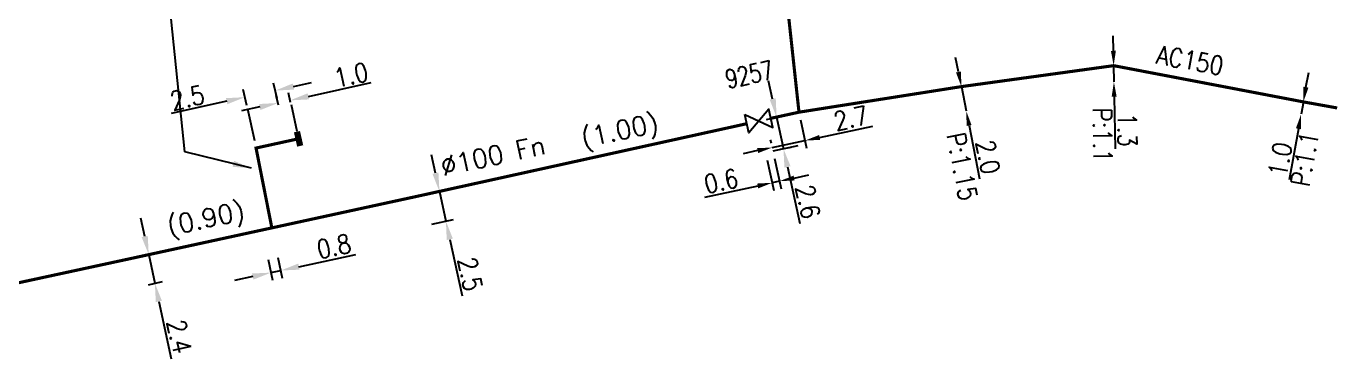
# Model space of a CAD drawing. Header units: millimetres. Extents: x 138988 to 140002, y 128990 to 130001.
# Drawn here: x 139894.6 to 140000.1, y 129578.1 to 129604.9 of the extents above; entities that cross this region are included whole.
import ezdxf
from ezdxf.enums import TextEntityAlignment as Align

# ---------------------------------------------------------------- set-up
doc = ezdxf.new("R2010")
doc.units = ezdxf.units.MM
doc.header["$PDMODE"] = 34
for name, pattern in [('L_25_AP', [2000, 1000, 1000]), ('L_25_FN', [2000, 1000, 1000]), ('L_25_PE', [2000, 1000, 1000])]:
    doc.linetypes.add(name, pattern=pattern)
doc.layers.get('0').update_dxf_attribs({"linetype": 'CONTINUOUS'})
doc.layers.get('Defpoints').update_dxf_attribs({"linetype": 'CONTINUOUS'})
doc.layers.add('L_150', color=1, linetype='CONTINUOUS')
doc.layers.add('L_300', color=7, linetype='CONTINUOUS')
doc.styles.get("Standard").update_dxf_attribs({"font": 'romans.shx', "width": 0.85})
doc.dimstyles.get("Standard").update_dxf_attribs({"dimtxt": 1.5, "dimasz": 1.2, "dimexe": 0.625, "dimexo": 0.625, "dimgap": 0.25, "dimtad": 1, "dimdec": 1, "dimzin": 0, "dimdsep": 46, "dimtxsty": 'Standard', "dimcen": -0.5, "dimadec": 0, "dimazin": 0, "dimtfac": 1, "dimtdec": 1, "dimtmove": 0, "dimatfit": 3, "dimfxl": 0, "dimtolj": 1, "dimtzin": 0, "dimarcsym": 0})

# ---------------------------------------------------------------- blocks, each defined once
blk = doc.blocks.new('*D18')
at = {"layer": 'Defpoints', "color": 0, "linetype": 'Continuous', "transparency": 16777216}
for p in [(139926.05, 129591.18), (139927.79, 129591.55), (139926.57, 129588.78)]:
    blk.add_point(p, dxfattribs=at)
at = {"layer": 'L_150', "color": 0, "linetype": 'Continuous', "lineweight": -2, "transparency": 16777216}
for p, q in [((139927.47, 129593.02), (139927.15, 129594.49)), ((139926.66, 129591.31), (139928.4, 129591.69)), ((139927.79, 129591.55), (139928.31, 129589.16)), ((139927.18, 129588.91), (139928.92, 129589.29)), ((139928.63, 129587.69), (139929.62, 129583.13))]:
    blk.add_line(p, q, dxfattribs=at)
at = {"layer": 'L_150', "color": 0, "linetype": 'Continuous', "transparency": 16777216}
for points in [[(139927.71, 129593.07), (139927.23, 129592.97), (139927.79, 129591.55)], [(139928.87, 129587.75), (139928.38, 129587.64), (139928.31, 129589.16)]]:
    blk.add_solid(points, dxfattribs=at)
at = {"layer": 'L_150', "color": 0, "linetype": 'Continuous', "transparency": 16777216, "insert": (139930.26, 129584.89), "char_height": 1.5, "attachment_point": 5, "rotation": 282.2462}
blk.add_mtext('\\A1;2.5', dxfattribs=at)
blk = doc.blocks.new('*D20')
at = {"layer": 'Defpoints', "color": 0, "linetype": 'Continuous', "transparency": 16777216}
for p in [(139903.27, 129586.21), (139904.41, 129586.45), (139903.77, 129583.91)]:
    blk.add_point(p, dxfattribs=at)
at = {"layer": 'L_150', "color": 0, "linetype": 'Continuous', "lineweight": -2, "transparency": 16777216}
for p, q in [((139904.09, 129587.92), (139903.77, 129589.39)), ((139903.88, 129586.34), (139905.02, 129586.59)), ((139904.41, 129586.45), (139904.9, 129584.16)), ((139904.38, 129584.04), (139905.51, 129584.29)), ((139905.22, 129582.69), (139906.22, 129578.07))]:
    blk.add_line(p, q, dxfattribs=at)
at = {"layer": 'L_150', "color": 0, "linetype": 'Continuous', "transparency": 16777216}
for points in [[(139904.33, 129587.97), (139903.84, 129587.87), (139904.41, 129586.45)], [(139905.47, 129582.74), (139904.98, 129582.64), (139904.9, 129584.16)]]:
    blk.add_solid(points, dxfattribs=at)
at = {"layer": 'L_150', "color": 0, "linetype": 'Continuous', "transparency": 16777216, "insert": (139906.86, 129579.86), "char_height": 1.5, "attachment_point": 5, "rotation": 282.2208}
blk.add_mtext('\\A1;2.4', dxfattribs=at)
blk = doc.blocks.new('*D22')
at = {"layer": 'Defpoints', "color": 0, "linetype": 'Continuous', "transparency": 16777216}
for p in [(139913.88, 129586.68), (139914.67, 129586.84), (139915.02, 129585.18)]:
    blk.add_point(p, dxfattribs=at)
at = {"layer": 'L_150', "color": 0, "linetype": 'Continuous', "lineweight": -2, "transparency": 16777216}
for p, q in [((139914.01, 129586.07), (139914.37, 129584.4)), ((139914.8, 129586.23), (139915.15, 129584.57)), ((139916.49, 129585.49), (139921.06, 129586.47)), ((139912.77, 129584.7), (139911.31, 129584.38)), ((139914.24, 129585.01), (139915.02, 129585.18))]:
    blk.add_line(p, q, dxfattribs=at)
at = {"layer": 'L_150', "color": 0, "linetype": 'Continuous', "transparency": 16777216}
for points in [[(139916.44, 129585.74), (139916.54, 129585.25), (139915.02, 129585.18)], [(139912.72, 129584.94), (139912.83, 129584.45), (139914.24, 129585.01)]]:
    blk.add_solid(points, dxfattribs=at)
at = {"layer": 'L_150', "color": 0, "linetype": 'Continuous', "transparency": 16777216, "insert": (139919.3, 129587.12), "char_height": 1.5, "attachment_point": 5, "rotation": 12.1002}
blk.add_mtext('\\A1;0.8', dxfattribs=at)
blk = doc.blocks.new('*D23')
at = {"layer": 'Defpoints', "color": 0, "linetype": 'Continuous', "transparency": 16777216}
for p in [(139912.14, 129599.15), (139914.86, 129598.42), (139912.42, 129597.88)]:
    blk.add_point(p, dxfattribs=at)
at = {"layer": 'L_150', "color": 0, "linetype": 'Continuous', "lineweight": -2, "transparency": 16777216}
for p, q in [((139916.05, 129600), (139917.51, 129600.33)), ((139912.29, 129598.49), (139912.01, 129599.76)), ((139914.73, 129599.03), (139914.45, 129600.29)), ((139910.68, 129598.82), (139906.21, 129597.84))]:
    blk.add_line(p, q, dxfattribs=at)
at = {"layer": 'L_150', "color": 0, "linetype": 'Continuous', "transparency": 16777216}
for points in [[(139915.99, 129600.25), (139916.1, 129599.76), (139914.58, 129599.68)], [(139910.62, 129599.07), (139910.73, 129598.58), (139912.14, 129599.15)]]:
    blk.add_solid(points, dxfattribs=at)
at = {"layer": 'L_150', "color": 0, "linetype": 'Continuous', "transparency": 16777216, "insert": (139907.51, 129599.1), "char_height": 1.5, "attachment_point": 5, "rotation": 12.4014}
blk.add_mtext('\\A1;2.5', dxfattribs=at)
blk = doc.blocks.new('*D24')
at = {"layer": 'Defpoints', "color": 0, "linetype": 'Continuous', "transparency": 16777216}
for p in [(139915.78, 129598.89), (139914.98, 129597.89), (139915.95, 129598.1)]:
    blk.add_point(p, dxfattribs=at)
at = {"layer": 'L_150', "color": 0, "linetype": 'Continuous', "lineweight": -2, "transparency": 16777216}
for p, q in [((139914.84, 129598.5), (139914.67, 129599.29)), ((139915.82, 129598.71), (139915.65, 129599.5)), ((139917.25, 129599.21), (139922.3, 129600.32)), ((139913.34, 129598.36), (139911.87, 129598.04))]:
    blk.add_line(p, q, dxfattribs=at)
at = {"layer": 'L_150', "color": 0, "linetype": 'Continuous', "transparency": 16777216}
for points in [[(139917.19, 129599.46), (139917.3, 129598.97), (139915.78, 129598.89)], [(139913.29, 129598.6), (139913.39, 129598.11), (139914.8, 129598.68)]]:
    blk.add_solid(points, dxfattribs=at)
at = {"layer": 'L_150', "color": 0, "linetype": 'Continuous', "transparency": 16777216, "insert": (139920.69, 129600.94), "char_height": 1.5, "attachment_point": 5, "rotation": 12.3576}
blk.add_mtext('\\A1;1.0', dxfattribs=at)
blk = doc.blocks.new('*D287')
at = {"layer": 'Defpoints', "color": 0, "linetype": 'Continuous', "transparency": 16777216}
for p in [(139956.71, 129597.94), (139954.56, 129595.09), (139954.62, 129594.82)]:
    blk.add_point(p, dxfattribs=at)
at = {"layer": 'L_150', "color": 0, "linetype": 'Continuous', "lineweight": -2, "transparency": 16777216}
for p, q in [((139956.84, 129597.33), (139957.32, 129595.04)), ((139958.37, 129595.9), (139962.64, 129596.82)), ((139954.49, 129595.43), (139954.43, 129595.7)), ((139954.56, 129595.09), (139957.19, 129595.65)), ((139953.38, 129594.84), (139952.21, 129594.59))]:
    blk.add_line(p, q, dxfattribs=at)
at = {"layer": 'L_150', "color": 0, "linetype": 'Continuous', "transparency": 16777216}
for points in [[(139953.34, 129595.04), (139953.43, 129594.65), (139954.56, 129595.09)], [(139958.33, 129596.1), (139958.41, 129595.71), (139957.19, 129595.65)]]:
    blk.add_solid(points, dxfattribs=at)
at = {"layer": 'L_150', "color": 0, "linetype": 'Continuous', "transparency": 16777216, "insert": (139960.88, 129597.46), "char_height": 1.5, "attachment_point": 5, "rotation": 12.0262}
blk.add_mtext('\\A1;2.7', dxfattribs=at)
blk = doc.blocks.new('*D288')
at = {"layer": 'Defpoints', "color": 0, "linetype": 'Continuous', "transparency": 16777216}
for p in [(139982.02, 129601.69), (139982.04, 129600.39), (139982.04, 129600.39)]:
    blk.add_point(p, dxfattribs=at)
at = {"layer": 'L_150', "color": 0, "linetype": 'Continuous', "lineweight": -2, "transparency": 16777216}
for p, q in [((139982, 129602.89), (139981.98, 129604.09)), ((139982.02, 129601.69), (139982.04, 129600.39)), ((139982.06, 129599.19), (139982.13, 129595))]:
    blk.add_line(p, q, dxfattribs=at)
at = {"layer": 'L_150', "color": 0, "linetype": 'Continuous', "transparency": 16777216}
for points in [[(139982.2, 129602.89), (139981.8, 129602.88), (139982.02, 129601.69)], [(139982.26, 129599.19), (139981.86, 129599.18), (139982.04, 129600.39)]]:
    blk.add_solid(points, dxfattribs=at)
at = {"layer": 'L_150', "color": 0, "linetype": 'Continuous', "transparency": 16777216, "insert": (139983.11, 129596.51), "char_height": 1.5, "attachment_point": 5, "rotation": 270.9676}
blk.add_mtext('\\A1;1.3', dxfattribs=at)
blk = doc.blocks.new('*D289')
at = {"layer": 'Defpoints', "color": 0, "linetype": 'Continuous', "transparency": 16777216}
for p in [(139969.77, 129600), (139970.16, 129598.04), (139970.16, 129598.04)]:
    blk.add_point(p, dxfattribs=at)
at = {"layer": 'L_150', "color": 0, "linetype": 'Continuous', "lineweight": -2, "transparency": 16777216}
for p, q in [((139969.54, 129601.18), (139969.31, 129602.36)), ((139969.77, 129600), (139970.16, 129598.04)), ((139970.39, 129596.86), (139971.24, 129592.58))]:
    blk.add_line(p, q, dxfattribs=at)
at = {"layer": 'L_150', "color": 0, "linetype": 'Continuous', "transparency": 16777216}
for points in [[(139969.74, 129601.22), (139969.34, 129601.14), (139969.77, 129600)], [(139970.59, 129596.9), (139970.2, 129596.83), (139970.16, 129598.04)]]:
    blk.add_solid(points, dxfattribs=at)
at = {"layer": 'L_150', "color": 0, "linetype": 'Continuous', "transparency": 16777216, "insert": (139971.91, 129594.33), "char_height": 1.5, "attachment_point": 5, "rotation": 281.159}
blk.add_mtext('\\A1;2.0', dxfattribs=at)
blk = doc.blocks.new('*D290')
at = {"layer": 'Defpoints', "color": 0, "linetype": 'Continuous', "transparency": 16777216}
for p in [(139997.28, 129598.77), (139997.1, 129597.79), (139997.1, 129597.79)]:
    blk.add_point(p, dxfattribs=at)
at = {"layer": 'L_150', "color": 0, "linetype": 'Continuous', "lineweight": -2, "transparency": 16777216}
for p, q in [((139997.49, 129599.95), (139997.71, 129601.13)), ((139997.28, 129598.77), (139997.1, 129597.79)), ((139996.88, 129596.61), (139996.13, 129592.49))]:
    blk.add_line(p, q, dxfattribs=at)
at = {"layer": 'L_150', "color": 0, "linetype": 'Continuous', "transparency": 16777216}
for points in [[(139997.29, 129599.99), (139997.69, 129599.92), (139997.28, 129598.77)], [(139996.68, 129596.64), (139997.08, 129596.57), (139997.1, 129597.79)]]:
    blk.add_solid(points, dxfattribs=at)
at = {"layer": 'L_150', "color": 0, "linetype": 'Continuous', "transparency": 16777216, "insert": (139995.41, 129594.14), "char_height": 1.5, "attachment_point": 5, "rotation": 79.647}
blk.add_mtext('\\A1;1.0', dxfattribs=at)
blk = doc.blocks.new('L_300_03')
at = {"color": 0, "linetype": 'Continuous', "flags": 128}
blk.add_lwpolyline([(-1, 0.75), (1, -0.75), (1, 0.75), (-1, -0.75), (-1, 0.75)], dxfattribs=at)
at = {"color": 0, "linetype": 'Continuous', "width": 0.75}
blk.add_attdef('NUM', text='', height=1.5, dxfattribs=at).set_placement((0, 2.1), align=Align.MIDDLE_CENTER)
at = {"color": 0, "linetype": 'Continuous', "width": 0.75, "flags": 3}
for tag, p in [('DEF_LEG', (0, -5)), ('DEF_COUP', (0, -7.5)), ('DEF_TYPE', (0, -10))]:
    blk.add_attdef(tag, text='', height=1.2, dxfattribs=at).set_placement(p, align=Align.MIDDLE)
blk = doc.blocks.new('*D544')
at = {"layer": 'Defpoints', "color": 0, "linetype": 'Continuous', "transparency": 16777216}
for p in [(139953.48, 129597.23), (139954.62, 129594.82), (139955.46, 129595)]:
    blk.add_point(p, dxfattribs=at)
at = {"layer": 'L_300', "color": 0, "linetype": 'Continuous', "lineweight": -2, "transparency": 16777216}
for p, q in [((139954.59, 129599), (139954.27, 129600.47)), ((139954.09, 129597.36), (139955.52, 129597.67)), ((139954.91, 129597.54), (139955.46, 129595)), ((139955.23, 129594.95), (139956.07, 129595.13)), ((139955.78, 129593.54), (139956.78, 129588.97))]:
    blk.add_line(p, q, dxfattribs=at)
at = {"layer": 'L_300', "color": 0, "linetype": 'Continuous', "transparency": 16777216}
for points in [[(139954.84, 129599.06), (139954.35, 129598.95), (139954.91, 129597.54)], [(139956.03, 129593.59), (139955.54, 129593.48), (139955.46, 129595)]]:
    blk.add_solid(points, dxfattribs=at)
at = {"layer": 'L_300', "color": 0, "linetype": 'Continuous', "transparency": 16777216, "insert": (139957.42, 129590.73), "char_height": 1.5, "attachment_point": 5, "rotation": 282.2696}
blk.add_mtext('\\A1;2.6', dxfattribs=at)
blk = doc.blocks.new('*D545')
at = {"layer": 'Defpoints', "color": 0, "linetype": 'Continuous', "transparency": 16777216}
for p in [(139954.03, 129594.69), (139954.62, 129594.82), (139955.15, 129592.38)]:
    blk.add_point(p, dxfattribs=at)
at = {"layer": 'L_300', "color": 0, "linetype": 'Continuous', "lineweight": -2, "transparency": 16777216}
for p, q in [((139954.16, 129594.08), (139954.69, 129591.64)), ((139954.75, 129594.21), (139955.28, 129591.77)), ((139953.39, 129591.99), (139949.12, 129591.07)), ((139955.15, 129592.38), (139954.56, 129592.25)), ((139956.32, 129592.63), (139957.49, 129592.89))]:
    blk.add_line(p, q, dxfattribs=at)
at = {"layer": 'L_300', "color": 0, "linetype": 'Continuous', "transparency": 16777216}
for points in [[(139953.35, 129592.19), (139953.43, 129591.8), (139954.56, 129592.25)], [(139956.28, 129592.83), (139956.36, 129592.44), (139955.15, 129592.38)]]:
    blk.add_solid(points, dxfattribs=at)
at = {"layer": 'L_300', "color": 0, "linetype": 'Continuous', "transparency": 16777216, "insert": (139950.45, 129592.38), "char_height": 1.5, "attachment_point": 5, "rotation": 12.2696}
blk.add_mtext('\\A1;0.6', dxfattribs=at)

msp = doc.modelspace()

# ---------------------------------------------------------------- linework, layer by layer
at = {"layer": 'L_150', "linetype": 'L_25_PE'}
for p, q in [((139915.86, 129598.55), (139916.32, 129596.41)), ((139912.36, 129598.2), (139912.91, 129595.66))]:
    msp.add_line(p, q, dxfattribs=at)
at = {"layer": 'L_150', "linetype": 'Continuous'}
msp.add_line((139954.62, 129594.82), (139956.64, 129595.26), dxfattribs=at)
at = {"layer": 'L_150', "linetype": 'L_25_AP', "const_width": 0.25, "flags": 128}
for points in [[(139702.23, 129653.14), (139711.16, 129652.08), (139711.16, 129652.08), (139727.21, 129649.08), (139727.21, 129649.08), (139747.88, 129645.75), (139764.51, 129643.06), (139798.73, 129636.85), (139800.46, 129636.85), (139801.89, 129637.29), (139825.76, 129632.75), (139864.03, 129625.77), (139864.03, 129625.77), (139880.76, 129622.17), (139915.49, 129615.9), (139929.55, 129613.05), (139952.59, 129609.05), (139954.35, 129608.72), (139955.81, 129606.27), (139956.71, 129597.94)], [(140000, 129598.28), (139997.28, 129598.77), (139982.02, 129601.69), (139982.02, 129601.69), (139969.77, 129600), (139956.71, 129597.94), (139954.47, 129597.45)]]:
    msp.add_lwpolyline(points, dxfattribs=at)
at = {"layer": 'L_150', "linetype": 'L_25_FN', "const_width": 0.25, "flags": 128}
msp.add_lwpolyline([(139952.5, 129597.01), (139926.04, 129591.17), (139903.26, 129586.21), (139888.1, 129582.93), (139886.87, 129588.58), (139884.28, 129588.01), (139876.24, 129586.37), (139876.24, 129586.37)], dxfattribs=at)
at = {"layer": 'L_150', "linetype": 'L_25_PE', "flags": 128}
for points, const_width in [([(139916.33, 129596.37), (139916.59, 129595.22)], 0.5), ([(139914.31, 129588.62), (139913.04, 129595.05), (139916.46, 129595.8)], 0.25)]:
    msp.add_lwpolyline(points, dxfattribs=dict(at, const_width=const_width))

# ---------------------------------------------------------------- block references
at = {"layer": 'L_300'}
ref = msp.add_blockref('L_300_03', (139953.48, 129597.23), dxfattribs=dict(at, rotation=12.51250791413039))
ref.add_attrib('NUM', '9257', dxfattribs={"layer": '0', "color": 0, "linetype": 'Continuous', "height": 1.5, "rotation": 12.5125, "width": 0.75}).set_placement((139952.71, 129600.98), align=Align.MIDDLE_CENTER)

# ---------------------------------------------------------------- texts
at = {"layer": 'L_150', "linetype": 'Continuous', "width": 0.85}
msp.add_text('AC150', height=1.5, rotation=349.7389, dxfattribs=at).set_placement((139985.37, 129601.86))
at = {"layer": 'L_150', "linetype": 'Continuous'}
for s, p in [('(1.00)', (139939.36, 129595.08)), ('%%c100 Fn', (139928.06, 129592.8)), ('(0.90)', (139906.07, 129587.99))]:
    msp.add_text(s, height=1.5, rotation=12.1631, dxfattribs=at).set_placement(p)
at = {"layer": 'L_150', "linetype": 'Continuous', "char_height": 1.5, "attachment_point": 1}
for s, insert, rotation in [('P:1.1', (139981.84, 129598.32), 270.9676), ('P:1.15', (139970.03, 129596.4), 281.159), ('P:1.1', (139996.25, 129592.13), 79.647)]:
    msp.add_mtext(s, dxfattribs=dict(at, insert=insert, rotation=rotation))

# ---------------------------------------------------------------- dimensions: what is measured, and where the dimension line sits
at = {"layer": 'L_150', "linetype": 'Continuous'}
for base, p1, p2, angle, picture, middle in [((139982.04, 129600.39), (139982.02, 129601.69), (139982.04, 129600.39), 90.9676, '*D288', (139982.11, 129596.49)), ((139970.16, 129598.04), (139969.77, 129600), (139970.16, 129598.04), 101.159, '*D289', (139970.93, 129594.13)), ((139997.1, 129597.79), (139997.28, 129598.77), (139997.1, 129597.79), 79.647, '*D290', (139996.4, 129593.96)), ((139954.56, 129595.09), (139956.71, 129597.94), (139954.62, 129594.82), 12.0262, '*D287', (139961.09, 129596.48))]:
    dim = msp.add_linear_dim(base=base, p1=p1, p2=p2, angle=angle, dimstyle='Standard', dxfattribs=at)
    dim.commit()
    dim.dimension.update_dxf_attribs({"geometry": picture, "text_midpoint": middle, "dimtype": 160})
for base, p1, p2, angle, override, picture, middle in [((139915.78, 129598.89), (139914.98, 129597.89), (139915.95, 129598.1), 12.3576, {"dimtxt": 1.5, "dimasz": 1.5, "dimgap": 0.2, "dimtad": 3, "dimtofl": 0}, '*D24', (139920.89, 129600.01)), ((139912.14, 129599.15), (139914.86, 129598.42), (139912.42, 129597.88), 192.4014, {"dimtxt": 1.5, "dimasz": 1.5, "dimgap": 0.2, "dimtad": 3, "dimtofl": 0}, '*D23', (139907.71, 129598.17)), ((139927.79, 129591.55), (139926.57, 129588.78), (139926.05, 129591.18), 102.2462, {"dimtxt": 1.5, "dimasz": 1.5}, '*D18', (139929.28, 129584.68)), ((139904.406, 129586.4541), (139903.7712, 129583.9121), (139903.2738, 129586.2088), 102.2208, {"dimtxt": 1.5, "dimasz": 1.5}, '*D20', (139905.8806, 129579.6458)), ((139915.02, 129585.18), (139913.88, 129586.68), (139914.67, 129586.84), 12.1002, {"dimtxt": 1.5, "dimasz": 1.5}, '*D22', (139919.51, 129586.14))]:
    dim = msp.add_linear_dim(base=base, p1=p1, p2=p2, angle=angle, dimstyle='Standard', override=override, dxfattribs=at)
    dim.commit()
    dim.dimension.update_dxf_attribs({"geometry": picture, "text_midpoint": middle, "dimtype": 161})
at = {"layer": 'L_300', "linetype": 'Continuous'}
dim = msp.add_linear_dim(base=(139955.46, 129595), p1=(139953.48, 129597.23), p2=(139954.62, 129594.82), angle=102.2696, dimstyle='Standard', override={"dimasz": 1.5}, dxfattribs=at)
dim.commit()
dim.dimension.update_dxf_attribs({"geometry": '*D544', "text_midpoint": (139956.44, 129590.52), "dimtype": 160})
dim = msp.add_linear_dim(base=(139955.15, 129592.38), p1=(139954.03, 129594.69), p2=(139954.62, 129594.82), angle=192.2696, dimstyle='Standard', dxfattribs=at)
dim.commit()
dim.dimension.update_dxf_attribs({"geometry": '*D545', "text_midpoint": (139950.67, 129591.4), "dimtype": 160})

# ---------------------------------------------------------------- leaders
at = {"layer": 'L_150', "linetype": 'Continuous', "annotation_type": 0, "has_hookline": 1, "hookline_direction": 1, "text_width": 5.34}
msp.add_leader([(139912.67, 129593.42), (139907.32, 129594.74), (139906.01, 129607.35), (139904.51, 129607.35)], dimstyle='Standard', override={"dimtxt": 1.5, "dimasz": 1.5, "dimgap": 0.2, "dimtad": 3, "dimtofl": 0}, dxfattribs=at)

doc.saveas('drawing.dxf')
